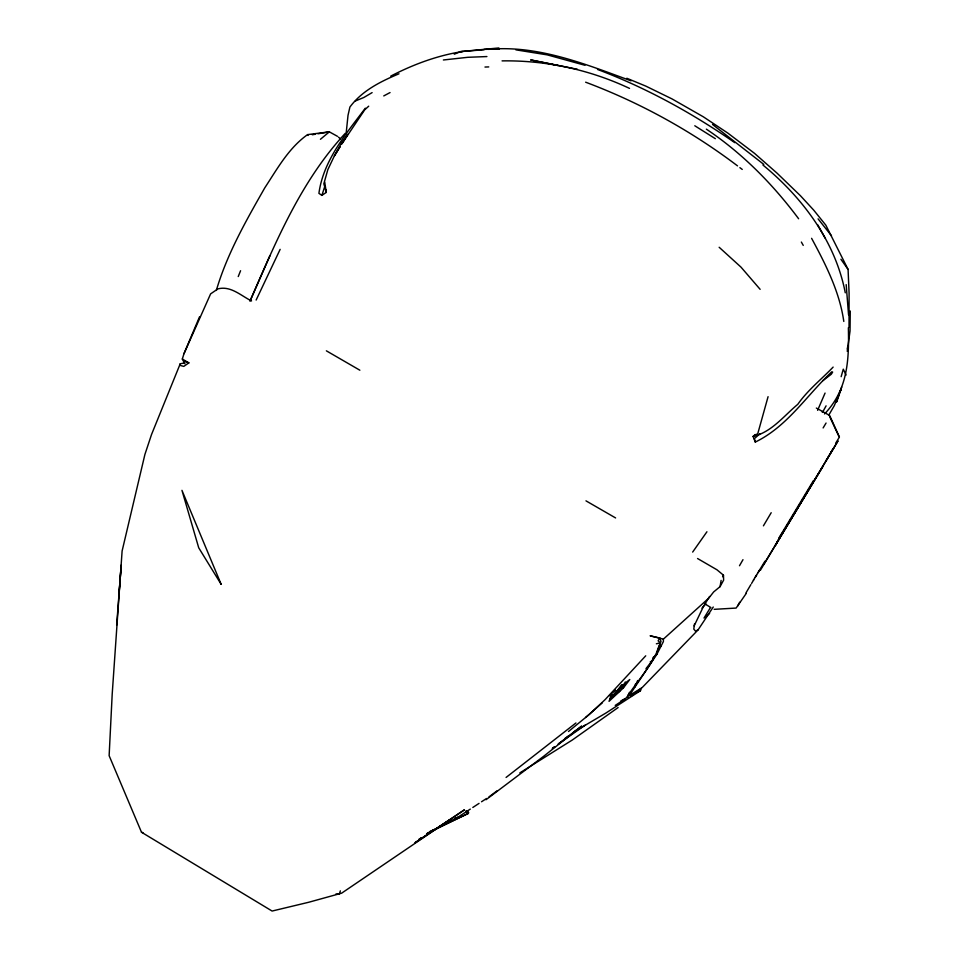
<?xml version="1.0" encoding="UTF-8"?>
<svg xmlns="http://www.w3.org/2000/svg" width="959" height="959" viewBox="0 0 959 959"><rect width="100%" height="100%" fill="white"/><g stroke="black" fill="none" stroke-linecap="round" stroke-linejoin="round"><path stroke-width="1.44" d="M849.027 327.379L849.087 293.19L848.08 269.431L825.831 225.173L813.711 210.129L800.513 195.804L777.018 173.123L754.457 153.296L727.773 133.049L703.343 116.818L672.019 98.909L645.791 86.106L626.838 78.266M623.422 684.954L623.398 687.915L609.049 701.317L612.154 692.889L614.647 691.439M697.553 558.522L716.96 569.79L723.47 575.196L723.625 580.135L720.065 586.656L713.628 591.967L708.761 598.164L663.4 639.126L663.388 641.583L656.855 654.302L629.368 695.443L641.247 688.226L640.48 690.672L605.836 713.088L577.414 729.847M850.261 311.004L850.034 331.047L847.265 351.366M619.598 691.091L613.233 694.796L612.238 697.361L619.598 691.091L619.634 688.538L625.172 684.966L625.244 681.981M326.312 189.978L326.264 192.411L321.888 195.384L318.915 193.346C323.387 160.357 345.971 133.936 365.319 108.187M848.367 327.75C849.135 359.901 847.924 389.606 824.512 413.952M180.232 363.761L180.088 365.391L183.78 366.386L188.887 362.874L184.643 361.255L184.536 362.958L180.232 363.761L151.522 434.535L144.905 454.458L122.105 551.017L112.191 694.28L109.134 755.68L141.488 832.22L272.104 911.05L308.762 902.251L341.644 893.165L464.42 809.84L414.995 842.733L449.891 819.693M116.662 625.124L121.218 565.043L118.724 597.577M346.187 132.977L348.021 115.296L349.903 107.06C362.046 90.685 380.591 81.491 398.992 73.795M835.769 402.289L836.823 401.629L837.123 398.812M694.496 623.961L693.789 629.092L695.467 631.106L698.056 629.907L713.256 607.023M657.706 649.123L656.855 654.302L652.947 658.354M426.815 833.647L468.364 813.376L468.519 812.453L466.146 810.894M720.065 586.656L721.12 580.399M847.288 349.016L847.768 346.115M836.823 401.629L841.738 387.04M663.4 639.126L650.118 635.805L659.756 638.023L658.15 640.828L660.295 642.83C654.302 663.316 638.406 679.344 626.982 697.025L628.217 696.821L620.749 701.053M780.266 536.74L780.458 536.021L775.411 545.287L837.794 441.224M768.075 396.678L757.778 433.624L753.091 436.465L755.308 442.075C787.387 426.479 806.543 395.552 831.753 371.804M841.151 376.683L843.285 369.179L846.09 375.041M340.349 890.863L339.402 893.956L335.866 894.04M184.871 363.809L182.318 359.038L183.972 353.715L199.508 316.854M216.326 290.433C227.043 253.955 246.103 220.642 264.816 187.784C277.307 168.784 288.611 148.07 307.575 134.62L329.345 131.851L337.424 136.298M321.888 195.384L324.454 187.413M645.994 668.639L652.12 660.823L653.606 656.807M628.505 694.748L629.452 692.314M634.606 686.524L635.649 683.839M238.24 276.552L240.577 270.726M840.108 391.524L834.354 405.525L828.6 415.451M250.371 300.275C275.892 241.584 301.102 180.891 345.24 133.373M249.963 301.234L269.899 255.741M825.064 393.07L817.607 410.32M658.258 647.852L661.027 641.463L659.756 638.023M694.136 625.915L703.379 606.627L709.552 596.474M836.716 400.155L838.993 394.928M634.69 687.219L637.687 680.518M256.137 300.047L280.148 249.364M183.972 353.715L210.62 293.874L217.933 288.875C230.747 285.542 240.913 295.696 251.558 300.958M822.319 412.238L822.642 411.543L816.337 408.054M737.687 605.992L739.665 602.252M822.534 412.382L826.083 405.837M778.696 538.359L813.496 480.519M825.819 461.039L833.91 447.577M764.982 561.147L753.39 580.183M837.998 440.948L760.367 570.293M722.583 576.767L723.47 575.196M739.497 565.738L742.985 559.684M746.006 592.842L750.861 584.606M763.424 525.832L771.192 512.717M823.122 427.942L826.059 423.039M835.601 443.358L839.425 437.04L829.643 415.475L822.642 411.543M751.58 583.42L753.75 579.835M755.201 577.45L756.639 575.064M758.089 572.691L759.528 570.305M763.927 564.132L823.301 465.87M710.283 607.838L704.014 618.028L709.624 613.388M339.918 146.943L334.415 155.79L327.846 169.635L323.842 183.78L326.264 192.411L324.741 182.222M341.488 144.413L364.696 109.841L368.712 106.185M339.93 146.943L334.415 155.79L341.404 143.107L347.769 134.308L342.291 143.155M781.177 534.882L782.604 532.617M832.664 372.08L831.285 374.238L822.894 380.651M830.866 452.24L832.436 449.927M692.662 552.072L706.927 531.777M746.366 593.237L736.128 608.066L714.179 609.337M614.887 689.953L616.877 691.223L621.768 684.69M839.784 391.716L841.259 389.786M705.848 603.798L701.976 608.102M833.131 367.093C821.336 379.416 807.742 390.109 797.768 404.338C783.791 415.918 771.611 432.185 753.091 436.465L755.332 434.487M609.732 698.919L621.564 685.937L629.787 679.523L623.398 687.915L619.634 688.538M698.056 629.907L641.967 687.771L630.89 696.33L628.253 694.819L630.638 695.323M645.731 655.812L605.165 699.567L589.461 714.323L568.483 731.513M497.17 790.743L489.03 796.857M616.877 691.223L621.588 686.944M658.809 648.14L661.015 646.162M759.948 433.696L754.361 438.683L755.308 442.075M585.565 717.512L602.36 702.731M320.426 139.295L329.345 131.851L317.992 133.792M575.939 722.978L506.076 777.449M486.009 799.722L543.969 756.052L581.693 726.071L558.174 744.088L585.601 724.836M618.135 707.526L572.199 740.084L519.838 772.882M564.911 738.502L568.363 735.997M572.979 732.676L577.594 729.343M438.802 827.018L457.803 817.284L470.294 809.108M472.799 807.478L479.044 803.39M481.538 801.76L486.537 798.487M615.246 705.404L625.352 698.811M426.755 834.114L433.108 830.206L426.599 833.898M372.116 92.615L363.869 97.47L355.357 100.995M650.25 661.854L652.12 660.823M383.756 95.924L390.049 92.567M454.278 54.207L460.596 51.606L498.908 47.95M636.728 692.518L640.48 690.672M429.464 831.741L468.364 813.376L466.026 811.59M390.769 76.097C413.329 64.445 437.34 55.478 462.502 51.558M455.333 818.147L457.803 817.284M609.54 695.778L613.233 694.796M656.376 643.801L660.295 642.83M312.31 134.751L315.151 134.272M443.382 59.985L467.824 57.3L486.908 56.557M460.596 51.606L484.067 49.724M488.467 49.377C537.783 44.749 585.661 64.265 631.07 80.832M484.978 67.046L488.742 66.914M483.947 49.389L499.375 48.981M502.072 60.885C546.103 60.213 589.737 69.659 629.524 88.396M515.87 49.844L547.277 54.879L585.002 65.284M577.438 69.288L530.663 59.926L558.09 65.5M141.488 832.22L142.963 832.676M585.637 82.198C639.941 102.577 691.295 130.844 737.519 165.871M597.529 69.456C646.198 87.772 692.098 113.042 734.774 142.663M466.026 812.393L468.364 813.376M466.026 811.23L468.519 812.453M615.606 517.944L585.973 500.85M326.372 350.826L359.853 370.21M182.318 359.038L188.887 362.874M704.565 603.702L710.907 607.55M694.784 125.761L715.354 138.695M739.892 167.657L742.254 169.431M706.339 129.141C742.35 153.224 772.822 184.164 798.619 218.748M712.537 124.466L763.808 164.409M338.455 137.149L340.517 138.863M762.968 165.044C802.719 197.77 835.349 241.392 845.275 292.807M719.154 247.266L740.995 267.129L760.127 289.33M818.087 218.868L831.477 235.758M840.911 259.266L848.08 269.431M801.364 242.064L803.234 245.384M307.575 134.62L308.055 135.483M817.643 224.718L825.1 238.072M811.602 238.323C825.699 264.432 839.593 291.776 843.8 321.433M829.895 417.093L839.053 436.705M846.174 284.607L848.547 314.78M554.65 746.749L552.288 748.523L554.638 746.797M421.481 837.794L418.999 839.377L421.469 837.806M221.169 584.343L198.717 547.793L181.958 490.349L221.169 584.343"/></g></svg>
